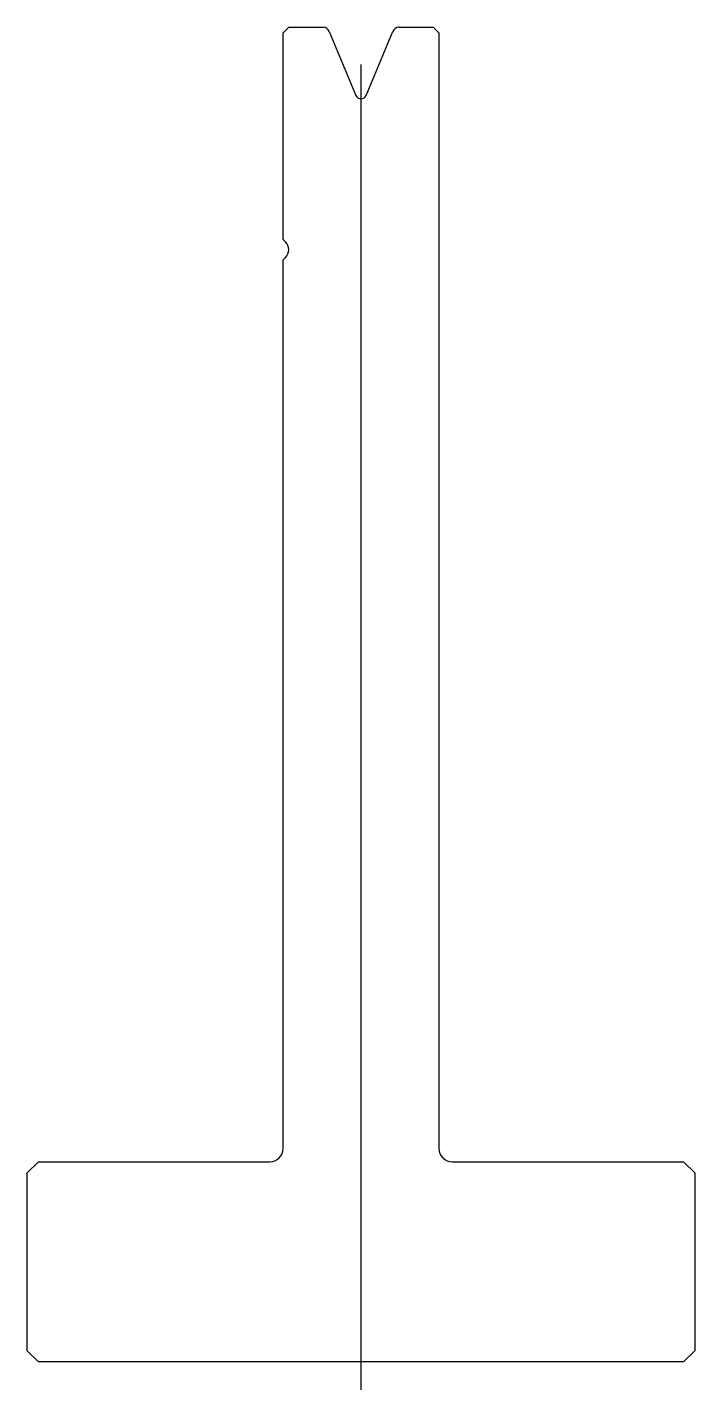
# Model space of a CAD drawing. Header units: metres. Extents: x -30 to 30, y -61 to 62.
import ezdxf

# ---------------------------------------------------------------- set-up
doc = ezdxf.new("R2010")
doc.units = ezdxf.units.M

msp = doc.modelspace()

# ---------------------------------------------------------------- linework, layer by layer
for p, q in [((-6.328406, 61.790097), (-6.828406, 61.290097)), ((-6.828406, 42.70431), (-6.828406, 61.290097)), ((-6.328406, 61.790097), (-3.229313, 61.790097)), ((-2.674985, 61.419707), (-0.290346, 55.662677)), ((0.633534, 55.662677), (3.018174, 61.419707)), ((3.572501, 61.790097), (6.671594, 61.790097)), ((7.171594, 61.290097), (6.671594, 61.790097)), ((7.171594, 61.290097), (7.171594, -39.009903)), ((0.171594, -60.709903), (0.171594, 58.442751)), ((-6.828406, 42.70431), (-6.621299, 42.497203)), ((-6.621299, 41.08299), (-6.828406, 40.875883)), ((-6.828406, -39.009903), (-6.828406, 40.875883)), ((-28.828406, -40.209903), (-29.828406, -41.209903)), ((-28.828406, -40.209903), (-8.028406, -40.209903)), ((8.371594, -40.209903), (29.171594, -40.209903)), ((30.171594, -41.209903), (29.171594, -40.209903)), ((-29.828406, -57.209903), (-29.828406, -41.209903)), ((30.171594, -41.209903), (30.171594, -57.209903)), ((-29.828406, -57.209903), (-28.828406, -58.209903)), ((29.171594, -58.209903), (30.171594, -57.209903)), ((29.171594, -58.209903), (-28.828406, -58.209903))]:
    msp.add_line(p, q)
for centre, radius, start, end in [((-3.229313, 61.190097), 0.6, 22.5, 90), ((3.572501, 61.190097), 0.6, 90, 157.5), ((0.171594, 55.854019), 0.5, 202.5, 337.5), ((-7.328406, 41.790097), 1, 315, 45), ((-8.028406, -39.009903), 1.2, 270, 360), ((8.371594, -39.009903), 1.2, 180, 270)]:
    msp.add_arc(centre, radius, start, end)

doc.saveas('drawing.dxf')
